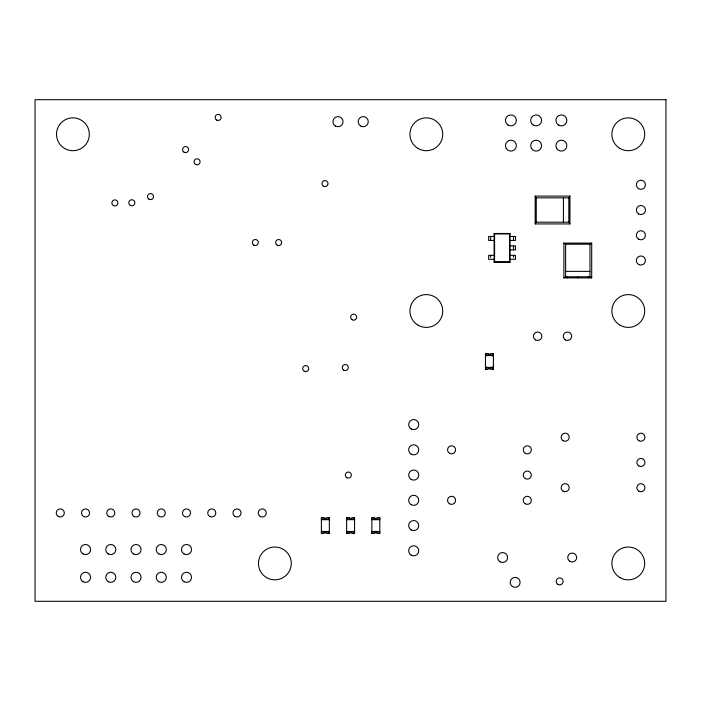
<?xml version="1.0" encoding="UTF-8"?>
<svg xmlns="http://www.w3.org/2000/svg" width="701" height="701" viewBox="0 0 701 701"><rect width="100%" height="100%" fill="white"/><g stroke="black" fill="none" stroke-linecap="round" stroke-linejoin="round"><path stroke-width="1.05" d="M535.17 223.934L536.256 222.191L536.256 197.848L535.17 196.105L569.931 196.105L569.931 223.934L535.17 223.934L535.17 196.105M569.931 223.934L568.844 222.191L568.844 197.848L569.931 196.105M510.013 262.297L509.539 261.824L509.539 233.95L510.013 233.477L494.109 233.477L494.109 262.297L510.013 262.297L510.013 233.477M494.109 262.297L494.591 261.824L494.591 233.95L494.109 233.477M563.884 243.124L565.628 244.211L589.97 244.211L591.705 243.124L591.705 277.885L563.884 277.885L563.884 243.124L591.705 243.124M563.884 277.885L565.628 276.799L589.97 276.799L591.705 277.885M536.256 197.848L568.844 197.848M536.256 222.191L568.844 222.191M494.591 233.95L509.539 233.95M494.109 236.456L488.65 236.456L488.65 240.434L494.109 240.434M510.013 236.456L515.48 236.456L515.48 240.434L510.013 240.434M510.013 245.893L515.48 245.893L515.48 249.871L510.013 249.871M494.109 255.339L488.65 255.339L488.65 259.317L494.109 259.317M510.013 255.339L515.48 255.339L515.48 259.317L510.013 259.317M494.591 261.824L509.539 261.824M565.628 271.375L589.97 271.375M485.469 354.916L493.416 354.916M485.469 355.6L493.416 355.6M485.469 367.359L493.416 367.359M485.469 368.051L493.416 368.051M321.382 519.003L329.33 519.003M346.627 519.003L354.575 519.003M371.872 519.003L379.819 519.003M321.382 519.686L329.33 519.686M346.627 519.686L354.575 519.686M371.872 519.686L379.819 519.686M321.382 531.446L329.33 531.446M346.627 531.446L354.575 531.446M371.872 531.446L379.819 531.446M321.382 532.138L329.33 532.138M346.627 532.138L354.575 532.138M371.872 532.138L379.819 532.138M589.97 244.211L589.97 276.799M588.227 276.799L588.227 277.885M577.799 276.799L577.799 277.885M567.363 276.799L567.363 277.885M565.628 244.211L565.628 276.799M563.42 197.848L563.42 222.191M513.491 236.456L513.491 240.434M513.491 245.893L513.491 249.871M513.491 255.339L513.491 257.328M493.171 353.532L493.171 356.625M493.171 366.343L493.171 369.436M490.63 236.456L490.63 240.434M490.63 255.339L490.63 257.328M485.714 353.532L485.714 356.625M485.714 366.343L485.714 369.436M379.574 517.618L379.574 519.003M379.574 532.138L379.574 533.522M372.117 517.618L372.117 519.003M372.117 532.138L372.117 533.522M354.329 517.618L354.329 519.003M354.329 532.138L354.329 533.522M346.872 517.618L346.872 519.003M346.872 532.138L346.872 533.522M329.084 517.618L329.084 519.003M329.084 532.138L329.084 533.522M321.628 517.618L321.628 519.003M321.628 532.138L321.628 533.522M665.95 99.7L35.05 99.7L35.05 601.3L665.95 601.3L665.95 99.7M487.949 353.532L485.469 353.532L485.469 369.436L487.949 369.436A1.866 1.866 0 0 1 490.928 369.436L493.416 369.436L493.416 353.532L490.928 353.532A1.866 1.866 0 0 1 487.949 353.532M323.862 517.618L321.382 517.618L321.382 533.522L323.862 533.522A1.866 1.866 0 0 1 326.85 533.522L329.33 533.522L329.33 517.618L326.85 517.618A1.866 1.866 0 0 1 323.862 517.618M349.107 517.618L346.627 517.618L346.627 533.522L349.107 533.522A1.866 1.866 0 0 1 352.086 533.522L354.575 533.522L354.575 517.618L352.086 517.618A1.866 1.866 0 0 1 349.107 517.618M374.352 517.618L371.872 517.618L371.872 533.522L374.352 533.522A1.866 1.866 0 0 1 377.331 533.522L379.819 533.522L379.819 517.618L377.331 517.618A1.866 1.866 0 0 1 374.352 517.618M620.078 325.203A16.412 16.412 0 0 0 644.692 310.99A16.412 16.412 0 0 0 620.078 296.786A16.412 16.412 0 0 0 620.078 325.203M418.129 325.203A16.412 16.412 0 0 0 442.743 310.99A16.412 16.412 0 0 0 418.129 296.786A16.412 16.412 0 0 0 418.129 325.203M620.078 577.642A16.412 16.412 0 0 0 644.692 563.438A16.412 16.412 0 0 0 620.078 549.225A16.412 16.412 0 0 0 620.078 577.642M266.66 577.642A16.412 16.412 0 0 0 291.274 563.438A16.412 16.412 0 0 0 266.66 549.225A16.412 16.412 0 0 0 266.66 577.642M64.711 148.498A16.412 16.412 0 0 0 89.325 134.285A16.412 16.412 0 0 0 64.711 120.073A16.412 16.412 0 0 0 64.711 148.498M418.129 148.498A16.412 16.412 0 0 0 442.743 134.285A16.412 16.412 0 0 0 418.129 120.073A16.412 16.412 0 0 0 418.129 148.498M620.078 148.498A16.412 16.412 0 0 0 644.692 134.285A16.412 16.412 0 0 0 620.078 120.073A16.412 16.412 0 0 0 620.078 148.498M565.348 339.897A4.224 4.224 0 0 0 571.683 336.235A4.224 4.224 0 0 0 565.348 332.581A4.224 4.224 0 0 0 565.348 339.897M535.529 339.897A4.224 4.224 0 0 0 541.864 336.235A4.224 4.224 0 0 0 535.529 332.581A4.224 4.224 0 0 0 535.529 339.897M500.137 561.825A4.968 4.968 0 0 0 507.585 557.523A4.968 4.968 0 0 0 500.137 553.22A4.968 4.968 0 0 0 500.137 561.825M569.957 561.396A4.469 4.469 0 0 0 576.66 557.523A4.469 4.469 0 0 0 569.957 553.65A4.469 4.469 0 0 0 569.957 561.396M113.369 205.533A3.032 3.032 0 0 0 117.917 202.913A3.032 3.032 0 0 0 113.369 200.284A3.032 3.032 0 0 0 113.369 205.533M195.553 164.446A3.032 3.032 0 0 0 200.1 161.817A3.032 3.032 0 0 0 195.553 159.188A3.032 3.032 0 0 0 195.553 164.446M130.298 205.402A3.032 3.032 0 0 0 134.846 202.773A3.032 3.032 0 0 0 130.298 200.144A3.032 3.032 0 0 0 130.298 205.402M184.056 152.205A3.032 3.032 0 0 0 188.604 149.585A3.032 3.032 0 0 0 184.056 146.956A3.032 3.032 0 0 0 184.056 152.205M148.989 199.224A3.032 3.032 0 0 0 153.537 196.604A3.032 3.032 0 0 0 148.989 193.975A3.032 3.032 0 0 0 148.989 199.224M216.627 120.046A3.032 3.032 0 0 0 221.166 117.417A3.032 3.032 0 0 0 216.627 114.798A3.032 3.032 0 0 0 216.627 120.046M352.156 319.779A3.032 3.032 0 0 0 356.704 317.159A3.032 3.032 0 0 0 352.156 314.53A3.032 3.032 0 0 0 352.156 319.779M277.132 245.184A3.032 3.032 0 0 0 281.679 242.555A3.032 3.032 0 0 0 277.132 239.935A3.032 3.032 0 0 0 277.132 245.184M323.476 186.238A3.032 3.032 0 0 0 328.015 183.609A3.032 3.032 0 0 0 323.476 180.989A3.032 3.032 0 0 0 323.476 186.238M253.797 245.148A3.032 3.032 0 0 0 258.336 242.528A3.032 3.032 0 0 0 253.797 239.9A3.032 3.032 0 0 0 253.797 245.148M346.837 477.705A3.032 3.032 0 0 0 351.385 475.076A3.032 3.032 0 0 0 346.837 472.456A3.032 3.032 0 0 0 346.837 477.705M343.77 370.172A3.032 3.032 0 0 0 348.309 367.543A3.032 3.032 0 0 0 343.77 364.923A3.032 3.032 0 0 0 343.77 370.172M304.199 371.223A3.032 3.032 0 0 0 308.747 368.595A3.032 3.032 0 0 0 304.199 365.975A3.032 3.032 0 0 0 304.199 371.223M525.286 503.817A4.031 4.031 0 0 0 531.34 500.321A4.031 4.031 0 0 0 525.286 496.834A4.031 4.031 0 0 0 525.286 503.817M449.56 453.328A4.031 4.031 0 0 0 455.606 449.832A4.031 4.031 0 0 0 449.56 446.344A4.031 4.031 0 0 0 449.56 453.328M525.286 453.328A4.031 4.031 0 0 0 531.34 449.832A4.031 4.031 0 0 0 525.286 446.344A4.031 4.031 0 0 0 525.286 453.328M449.56 503.817A4.031 4.031 0 0 0 455.606 500.321A4.031 4.031 0 0 0 449.56 496.834A4.031 4.031 0 0 0 449.56 503.817M525.286 478.573A4.031 4.031 0 0 0 531.34 475.076A4.031 4.031 0 0 0 525.286 471.589A4.031 4.031 0 0 0 525.286 478.573M638.891 491.199A4.031 4.031 0 0 0 644.938 487.703A4.031 4.031 0 0 0 638.891 484.207A4.031 4.031 0 0 0 638.891 491.199M563.157 440.71A4.031 4.031 0 0 0 569.212 437.214A4.031 4.031 0 0 0 563.157 433.717A4.031 4.031 0 0 0 563.157 440.71M638.891 440.71A4.031 4.031 0 0 0 644.938 437.214A4.031 4.031 0 0 0 638.891 433.717A4.031 4.031 0 0 0 638.891 440.71M563.157 491.199A4.031 4.031 0 0 0 569.212 487.703A4.031 4.031 0 0 0 563.157 484.207A4.031 4.031 0 0 0 563.157 491.199M638.891 465.955A4.031 4.031 0 0 0 644.938 462.458A4.031 4.031 0 0 0 638.891 458.962A4.031 4.031 0 0 0 638.891 465.955M411.189 529.938A5.047 5.047 0 0 0 418.76 525.566A5.047 5.047 0 0 0 411.189 521.193A5.047 5.047 0 0 0 411.189 529.938M411.189 428.968A5.047 5.047 0 0 0 418.76 424.596A5.047 5.047 0 0 0 411.189 420.223A5.047 5.047 0 0 0 411.189 428.968M411.189 555.183A5.047 5.047 0 0 0 418.76 550.811A5.047 5.047 0 0 0 411.189 546.438A5.047 5.047 0 0 0 411.189 555.183M411.189 454.204A5.047 5.047 0 0 0 418.76 449.832A5.047 5.047 0 0 0 411.189 445.459A5.047 5.047 0 0 0 411.189 454.204M411.189 479.449A5.047 5.047 0 0 0 418.76 475.076A5.047 5.047 0 0 0 411.189 470.704A5.047 5.047 0 0 0 411.189 479.449M411.189 504.694A5.047 5.047 0 0 0 418.76 500.321A5.047 5.047 0 0 0 411.189 495.949A5.047 5.047 0 0 0 411.189 504.694M638.637 188.709A4.539 4.539 0 0 0 645.446 184.775A4.539 4.539 0 0 0 638.637 180.84A4.539 4.539 0 0 0 638.637 188.709M638.637 213.954A4.539 4.539 0 0 0 645.446 210.02A4.539 4.539 0 0 0 638.637 206.085A4.539 4.539 0 0 0 638.637 213.954M638.637 239.199A4.539 4.539 0 0 0 645.446 235.264A4.539 4.539 0 0 0 638.637 231.33A4.539 4.539 0 0 0 638.637 239.199M638.637 264.443A4.539 4.539 0 0 0 645.446 260.509A4.539 4.539 0 0 0 638.637 256.575A4.539 4.539 0 0 0 638.637 264.443M335.455 126.04A5.047 5.047 0 0 0 343.026 121.667A5.047 5.047 0 0 0 335.455 117.295A5.047 5.047 0 0 0 335.455 126.04M360.7 126.04A5.047 5.047 0 0 0 368.27 121.667A5.047 5.047 0 0 0 360.7 117.295A5.047 5.047 0 0 0 360.7 126.04M83.016 581.69A5.047 5.047 0 0 0 90.587 577.317A5.047 5.047 0 0 0 83.016 572.945A5.047 5.047 0 0 0 83.016 581.69M83.016 553.921A5.047 5.047 0 0 0 90.587 549.549A5.047 5.047 0 0 0 83.016 545.176A5.047 5.047 0 0 0 83.016 553.921M108.261 581.69A5.047 5.047 0 0 0 115.831 577.317A5.047 5.047 0 0 0 108.261 572.945A5.047 5.047 0 0 0 108.261 581.69M108.261 553.921A5.047 5.047 0 0 0 115.831 549.549A5.047 5.047 0 0 0 108.261 545.176A5.047 5.047 0 0 0 108.261 553.921M133.505 581.69A5.047 5.047 0 0 0 141.076 577.317A5.047 5.047 0 0 0 133.505 572.945A5.047 5.047 0 0 0 133.505 581.69M133.505 553.921A5.047 5.047 0 0 0 141.076 549.549A5.047 5.047 0 0 0 133.505 545.176A5.047 5.047 0 0 0 133.505 553.921M158.741 581.69A5.047 5.047 0 0 0 166.321 577.317A5.047 5.047 0 0 0 158.741 572.945A5.047 5.047 0 0 0 158.741 581.69M158.741 553.921A5.047 5.047 0 0 0 166.321 549.549A5.047 5.047 0 0 0 158.741 545.176A5.047 5.047 0 0 0 158.741 553.921M183.986 581.69A5.047 5.047 0 0 0 191.566 577.317A5.047 5.047 0 0 0 183.986 572.945A5.047 5.047 0 0 0 183.986 581.69M183.986 553.921A5.047 5.047 0 0 0 191.566 549.549A5.047 5.047 0 0 0 183.986 545.176A5.047 5.047 0 0 0 183.986 553.921M508.164 125.137A5.468 5.468 0 0 0 516.365 120.406A5.468 5.468 0 0 0 508.164 115.665A5.468 5.468 0 0 0 508.164 125.137M533.408 125.137A5.468 5.468 0 0 0 541.61 120.406A5.468 5.468 0 0 0 533.408 115.665A5.468 5.468 0 0 0 533.408 125.137M558.653 125.137A5.468 5.468 0 0 0 566.855 120.406A5.468 5.468 0 0 0 558.653 115.665A5.468 5.468 0 0 0 558.653 125.137M506.166 148.375A5.468 5.468 0 0 0 515.629 148.375A5.468 5.468 0 0 0 510.898 140.182A5.468 5.468 0 0 0 506.166 148.375M531.411 148.375A5.468 5.468 0 0 0 540.874 148.375A5.468 5.468 0 0 0 536.142 140.182A5.468 5.468 0 0 0 531.411 148.375M556.655 148.375A5.468 5.468 0 0 0 566.119 148.375A5.468 5.468 0 0 0 561.387 140.182A5.468 5.468 0 0 0 556.655 148.375M58.279 516.444A4.031 4.031 0 0 0 64.326 512.948A4.031 4.031 0 0 0 58.279 509.452A4.031 4.031 0 0 0 58.279 516.444M83.524 516.444A4.031 4.031 0 0 0 89.57 512.948A4.031 4.031 0 0 0 83.524 509.452A4.031 4.031 0 0 0 83.524 516.444M108.76 516.444A4.031 4.031 0 0 0 114.815 512.948A4.031 4.031 0 0 0 108.76 509.452A4.031 4.031 0 0 0 108.76 516.444M134.005 516.444A4.031 4.031 0 0 0 140.06 512.948A4.031 4.031 0 0 0 134.005 509.452A4.031 4.031 0 0 0 134.005 516.444M159.25 516.444A4.031 4.031 0 0 0 165.305 512.948A4.031 4.031 0 0 0 159.25 509.452A4.031 4.031 0 0 0 159.25 516.444M184.494 516.444A4.031 4.031 0 0 0 190.549 512.948A4.031 4.031 0 0 0 184.494 509.452A4.031 4.031 0 0 0 184.494 516.444M209.739 516.444A4.031 4.031 0 0 0 215.794 512.948A4.031 4.031 0 0 0 209.739 509.452A4.031 4.031 0 0 0 209.739 516.444M234.984 516.444A4.031 4.031 0 0 0 241.039 512.948A4.031 4.031 0 0 0 234.984 509.452A4.031 4.031 0 0 0 234.984 516.444M260.229 516.444A4.031 4.031 0 0 0 266.284 512.948A4.031 4.031 0 0 0 260.229 509.452A4.031 4.031 0 0 0 260.229 516.444M512.659 586.667A4.968 4.968 0 0 0 520.116 582.365A4.968 4.968 0 0 0 512.659 578.062A4.968 4.968 0 0 0 512.659 586.667M557.926 584.389A3.479 3.479 0 0 0 563.148 581.374A3.479 3.479 0 0 0 557.926 578.36A3.479 3.479 0 0 0 557.926 584.389"/></g></svg>
